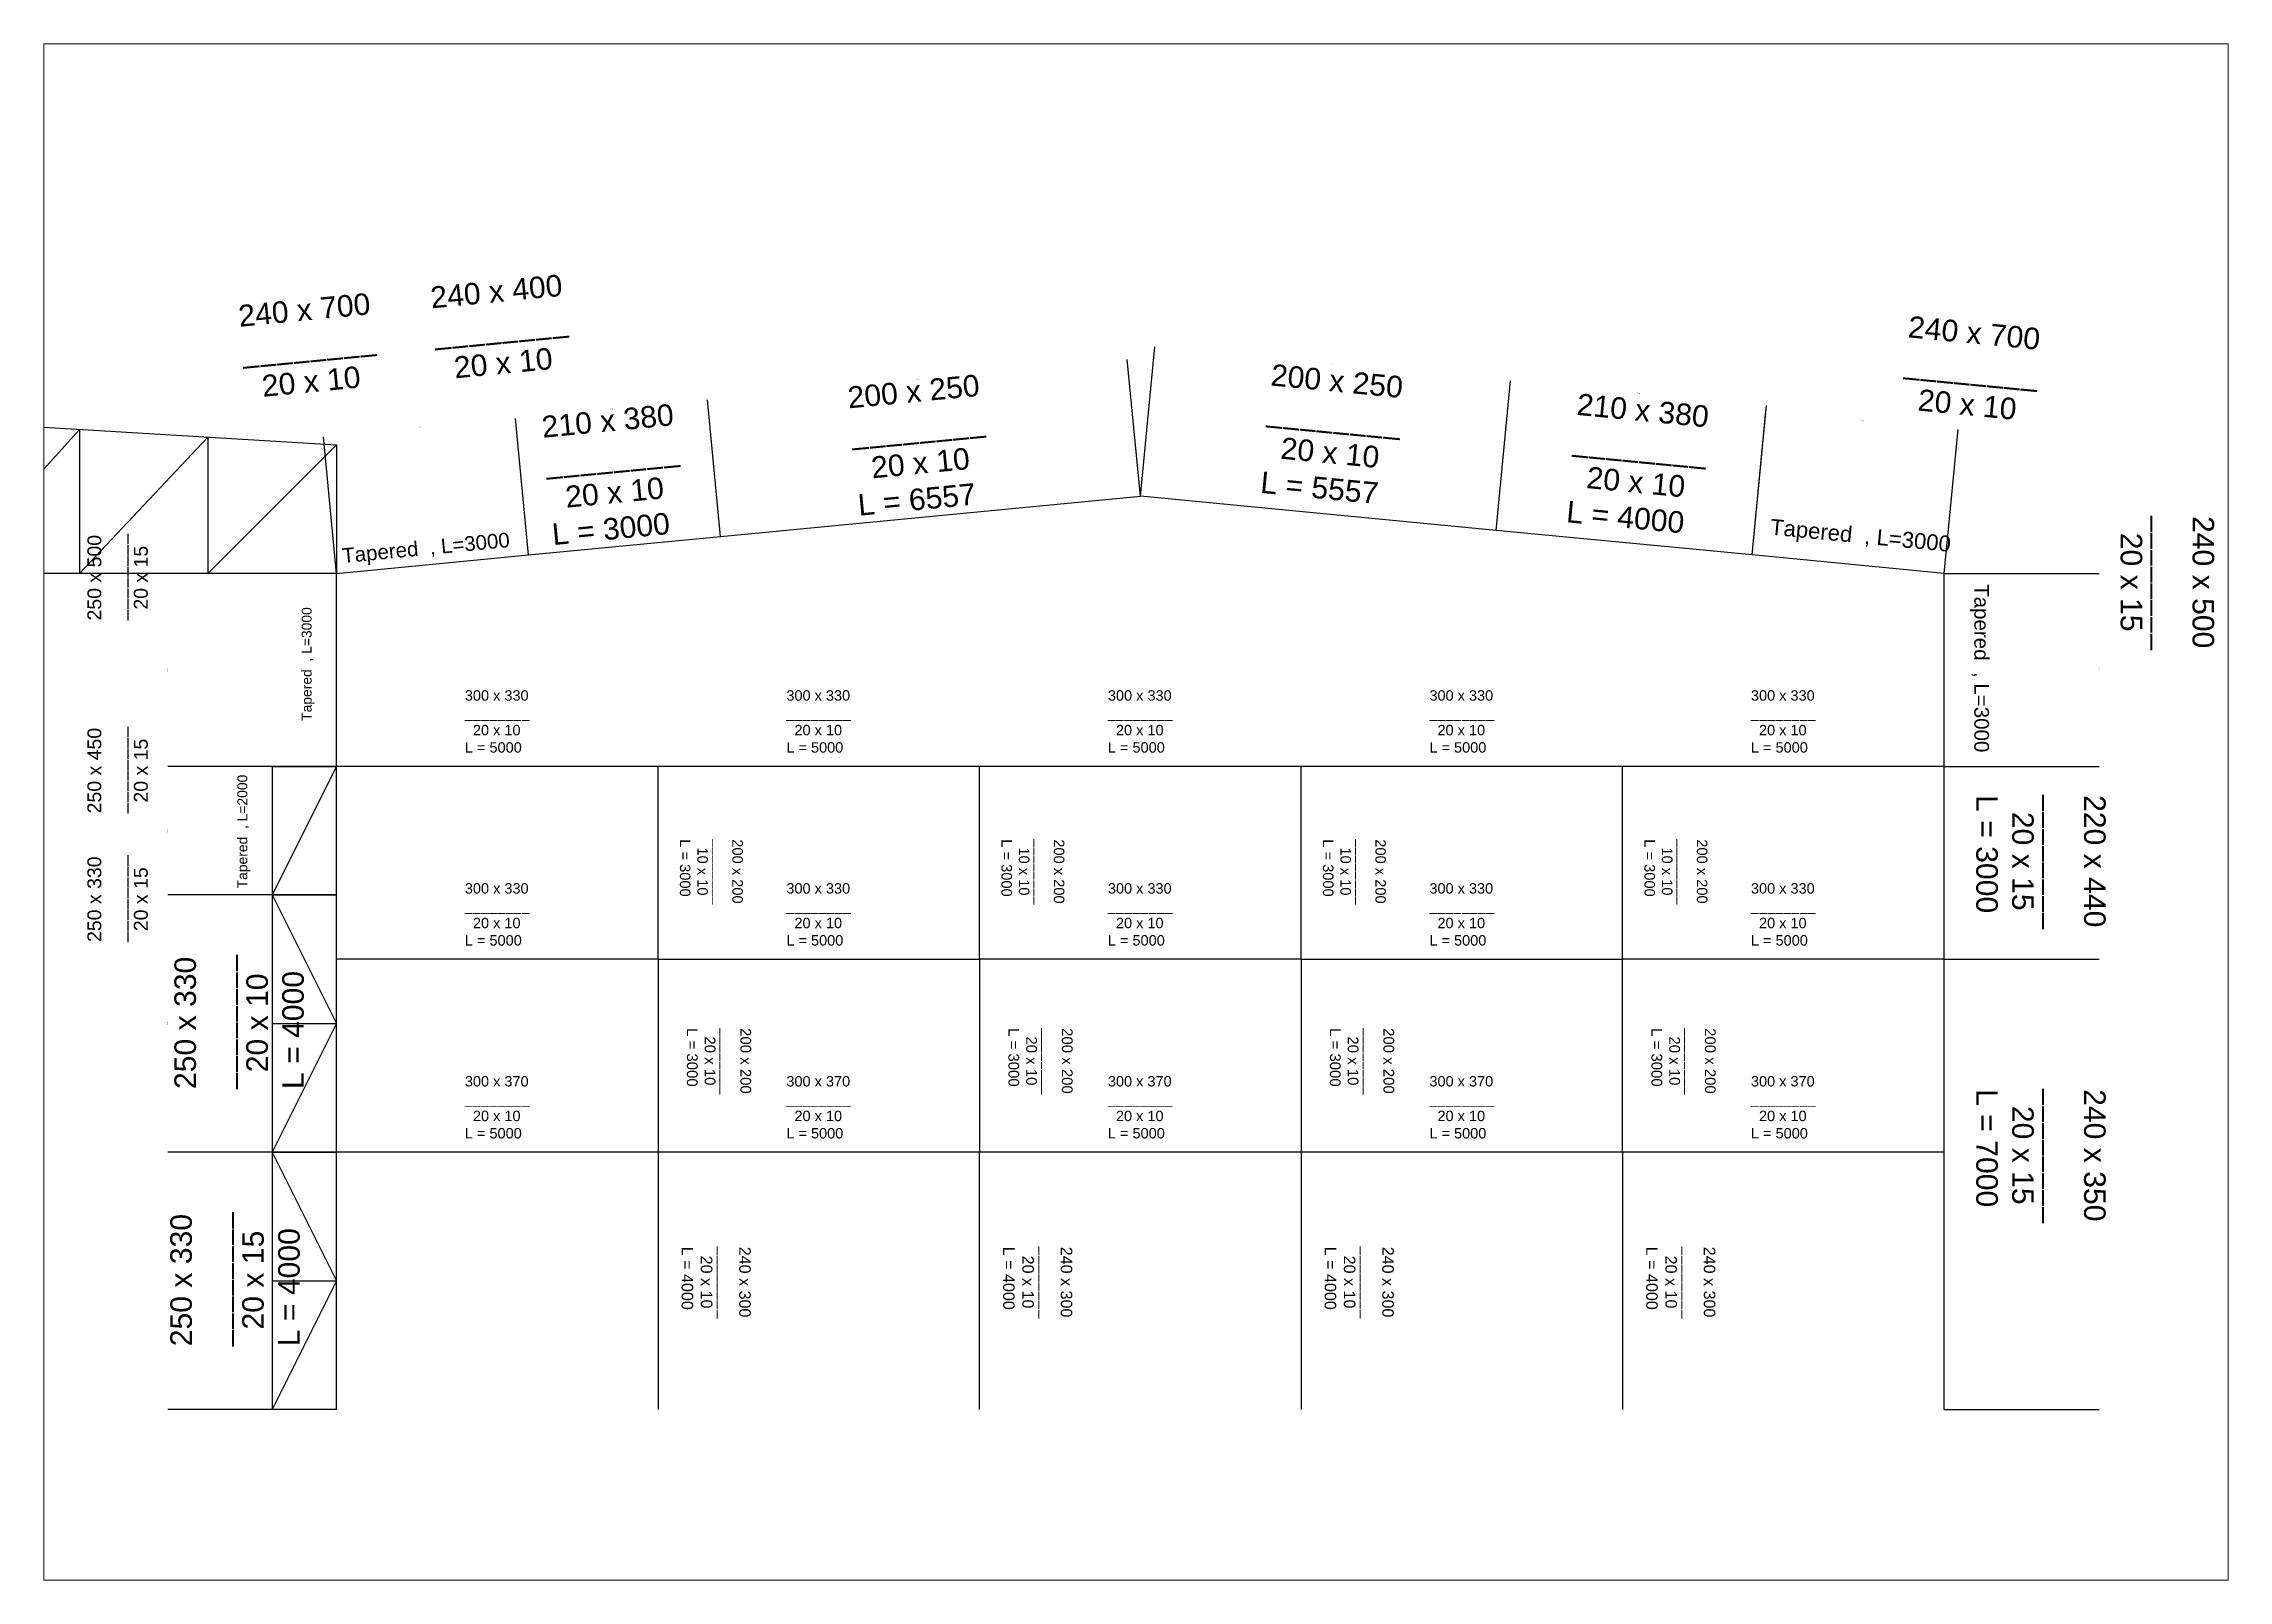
# Paper-space layout 'Layout1' of a CAD drawing. Header units: inches. Extents: x 0.1 to 16.2, y 0.2 to 11.5.
# The model-space entities are those that its viewports show. They can reach past a viewport. Long polylines and large blocks are cut down to what shows.
import ezdxf

# ---------------------------------------------------------------- set-up
doc = ezdxf.new("R2010")
doc.units = ezdxf.units.IN
doc.header["$LTSCALE"] = 100
doc.header["$MEASUREMENT"] = 0
doc.layers.add('initial layout', color=7, linetype='Continuous')
doc.layers.add('sections', color=3, linetype='Continuous')
doc.layers.add('viewports', color=7, linetype='Continuous', plot=False)
doc.styles.get("Standard").update_dxf_attribs({"font": 'arial.ttf'})
doc.dimstyles.new('section', dxfattribs={"dimtxt": 1e-05, "dimasz": 15, "dimexe": 0.0625, "dimexo": 0.0625, "dimgap": 10, "dimtad": 0, "dimtoh": 1, "dimzin": 0, "dimdsep": 46, "dimtxsty": 'Standard', "dimblk": 'OBLIQUE', "dimcen": 0.09, "dimsd1": 1, "dimsd2": 1, "dimclrd": 256, "dimclre": 256, "dimclrt": 256, "dimadec": 0, "dimazin": 0, "dimtfac": 1, "dimtofl": 0, "dimtmove": 0, "dimatfit": 3, "dimfxl": 1, "dimtfillclr": 256, "dimtolj": 1, "dimtzin": 0, "dimlwe": -1, "dimarcsym": 0})

# ---------------------------------------------------------------- blocks, each defined once
blk = doc.blocks.new('*D41')
at = {"layer": 'Defpoints', "color": 0}
for p in [(604552, 247370), (607177, 247370), (607177, 243370)]:
    blk.add_point(p, dxfattribs=at)
at = {"layer": 'sections', "transparency": 16777216}
for p, q in [((607177, 247370), (604552, 247370)), ((607177, 243370), (604552, 243370))]:
    blk.add_line(p, q, dxfattribs=at)
at = {"layer": 'sections', "transparency": 16777216, "insert": (604552, 245370), "char_height": 0.00001, "attachment_point": 5, "rotation": 90}
blk.add_mtext('\\A1;4000.00', dxfattribs=at)
blk = doc.blocks.new('_Oblique')
at = {"color": 0, "linetype": 'ByBlock', "lineweight": -2}
blk.add_line((-0.5, -0.5), (0.5, 0.5), dxfattribs=at)
blk = doc.blocks.new('*D38')
at = {"layer": 'Defpoints', "color": 0}
for p in [(609959, 258782), (610163, 256657), (607177, 256370)]:
    blk.add_point(p, dxfattribs=at)
at = {"layer": 'sections', "transparency": 16777216}
for p, q in [((610163, 256657), (609959, 258782)), ((607177, 256370), (606973, 258496))]:
    blk.add_line(p, q, dxfattribs=at)
at = {"layer": 'sections', "transparency": 16777216, "insert": (608466, 258639), "char_height": 10, "attachment_point": 5, "rotation": 5.4836}
blk.add_mtext('\\A1;3000.00', dxfattribs=at)
blk = doc.blocks.new('*D39')
at = {"layer": 'Defpoints', "color": 0}
for p in [(612946, 259069), (613150, 256944), (610163, 256657)]:
    blk.add_point(p, dxfattribs=at)
at = {"layer": 'sections', "transparency": 16777216}
for p, q in [((613150, 256944), (612946, 259069)), ((610163, 256657), (609959, 258782))]:
    blk.add_line(p, q, dxfattribs=at)
at = {"layer": 'sections', "transparency": 16777216, "insert": (611452, 258926), "char_height": 10, "attachment_point": 5, "rotation": 5.4836}
blk.add_mtext('\\A1;3000.00', dxfattribs=at)
blk = doc.blocks.new('*D40')
at = {"layer": 'Defpoints', "color": 0}
for p in [(619473, 259696), (619677, 257570), (613150, 256944)]:
    blk.add_point(p, dxfattribs=at)
at = {"layer": 'sections', "transparency": 16777216}
for p, q in [((619677, 257570), (619473, 259696)), ((613150, 256944), (612946, 259069))]:
    blk.add_line(p, q, dxfattribs=at)
at = {"layer": 'sections', "transparency": 16777216, "insert": (616209, 259382), "char_height": 10, "attachment_point": 5, "rotation": 5.4836}
blk.add_mtext('\\A1;6557.47', dxfattribs=at)
blk = doc.blocks.new('*D42')
at = {"layer": 'Defpoints', "color": 0}
for p in [(632392, 258610), (629191, 256657), (632177, 256370)]:
    blk.add_point(p, dxfattribs=at)
at = {"layer": 'sections', "transparency": 16777216}
for p, q in [((629191, 256657), (629406, 258896)), ((632177, 256370), (632392, 258610))]:
    blk.add_line(p, q, dxfattribs=at)
at = {"layer": 'sections', "transparency": 16777216, "insert": (630899, 258753), "char_height": 10, "attachment_point": 5, "rotation": 354.5164}
blk.add_mtext('\\A1;3000.00', dxfattribs=at)
blk = doc.blocks.new('*D43')
at = {"layer": 'Defpoints', "color": 0}
for p in [(625432, 259364), (625209, 257039), (629191, 256657)]:
    blk.add_point(p, dxfattribs=at)
at = {"layer": 'sections', "transparency": 16777216}
for p, q in [((625209, 257039), (625432, 259364)), ((629191, 256657), (629414, 258982))]:
    blk.add_line(p, q, dxfattribs=at)
at = {"layer": 'sections', "transparency": 16777216, "insert": (627423, 259173), "char_height": 10, "attachment_point": 5, "rotation": 354.5164}
blk.add_mtext('\\A1;4000.00', dxfattribs=at)
blk = doc.blocks.new('*D44')
at = {"layer": 'Defpoints', "color": 0}
for p in [(619900, 259896), (619677, 257570), (625209, 257039)]:
    blk.add_point(p, dxfattribs=at)
at = {"layer": 'sections', "transparency": 16777216}
for p, q in [((619677, 257570), (619900, 259896)), ((625209, 257039), (625432, 259365))]:
    blk.add_line(p, q, dxfattribs=at)
at = {"layer": 'sections', "transparency": 16777216, "insert": (622666, 259630), "char_height": 10, "attachment_point": 5, "rotation": 354.5164}
blk.add_mtext('\\A1;5557.47', dxfattribs=at)
blk = doc.blocks.new('*D45')
at = {"layer": 'Defpoints', "color": 0}
for p in [(632177, 253370), (634587, 253370), (632177, 250370)]:
    blk.add_point(p, dxfattribs=at)
at = {"layer": 'sections', "transparency": 16777216}
for p, q in [((632177, 253370), (634587, 253370)), ((632177, 250370), (634587, 250370))]:
    blk.add_line(p, q, dxfattribs=at)
at = {"layer": 'sections', "transparency": 16777216, "insert": (634587, 251870), "char_height": 10, "attachment_point": 5, "rotation": 90}
blk.add_mtext('\\A1;3000.00', dxfattribs=at)
blk = doc.blocks.new('*D46')
at = {"layer": 'Defpoints', "color": 0}
for p in [(632177, 256370), (634587, 256370), (632177, 253370)]:
    blk.add_point(p, dxfattribs=at)
at = {"layer": 'sections', "transparency": 16777216}
for p, q in [((632177, 256370), (634587, 256370)), ((632177, 253370), (634587, 253370))]:
    blk.add_line(p, q, dxfattribs=at)
at = {"layer": 'sections', "transparency": 16777216, "insert": (634587, 254870), "char_height": 10, "attachment_point": 5, "rotation": 90}
blk.add_mtext('\\A1;3000.00', dxfattribs=at)
blk = doc.blocks.new('*D47')
at = {"layer": 'Defpoints', "color": 0}
for p in [(604552, 251370), (607177, 251370), (607177, 247370)]:
    blk.add_point(p, dxfattribs=at)
at = {"layer": 'sections', "transparency": 16777216}
for p, q in [((607177, 251370), (604552, 251370)), ((607177, 247370), (604552, 247370))]:
    blk.add_line(p, q, dxfattribs=at)
at = {"layer": 'sections', "transparency": 16777216, "insert": (604552, 249370), "char_height": 10, "attachment_point": 5, "rotation": 90}
blk.add_mtext('\\A1;4000.00', dxfattribs=at)
blk = doc.blocks.new('*D48')
at = {"layer": 'Defpoints', "color": 0}
for p in [(604552, 253370), (607177, 253370), (607177, 251370)]:
    blk.add_point(p, dxfattribs=at)
at = {"layer": 'sections', "transparency": 16777216}
for p, q in [((607177, 253370), (604552, 253370)), ((607177, 251370), (604552, 251370))]:
    blk.add_line(p, q, dxfattribs=at)
at = {"layer": 'sections', "transparency": 16777216, "insert": (604552, 252370), "char_height": 10, "attachment_point": 5, "rotation": 90}
blk.add_mtext('\\A1;2000.00', dxfattribs=at)
blk = doc.blocks.new('*D49')
at = {"layer": 'Defpoints', "color": 0}
for p in [(604552, 256370), (607177, 256370), (607177, 253370)]:
    blk.add_point(p, dxfattribs=at)
at = {"layer": 'sections', "transparency": 16777216}
for p, q in [((607177, 256370), (604552, 256370)), ((607177, 253370), (604552, 253370))]:
    blk.add_line(p, q, dxfattribs=at)
at = {"layer": 'sections', "transparency": 16777216, "insert": (604552, 254870), "char_height": 10, "attachment_point": 5, "rotation": 90}
blk.add_mtext('\\A1;3000.00', dxfattribs=at)
blk = doc.blocks.new('*D51')
at = {"layer": 'Defpoints', "color": 0}
for p in [(632177, 250370), (634587, 250370), (632177, 243370)]:
    blk.add_point(p, dxfattribs=at)
at = {"layer": 'sections', "transparency": 16777216}
for p, q in [((632177, 250370), (634587, 250370)), ((632177, 243370), (634587, 243370))]:
    blk.add_line(p, q, dxfattribs=at)
at = {"layer": 'sections', "transparency": 16777216, "insert": (634587, 246870), "char_height": 10, "attachment_point": 5, "rotation": 90}
blk.add_mtext('\\A1;7000.00', dxfattribs=at)

msp = doc.modelspace()

# ---------------------------------------------------------------- linework, layer by layer
at = {"layer": 'initial layout'}
for p, q in [((587176.999, 259570.366), (607176.999, 258370.366)), ((603176.999, 258610.366), (601176.999, 256370.366)), ((603176.999, 258610.366), (603176.999, 256370.366)), ((605176.999, 258490.366), (603176.999, 256370.366)), ((605176.999, 258490.366), (605176.999, 256370.366)), ((607176.999, 258370.366), (605176.999, 256370.366)), ((607176.999, 258370.366), (607176.999, 256370.366)), ((613149.541, 256943.73), (619676.999, 257570.366)), ((625209.034, 257039.291), (619676.999, 257570.366)), ((610163.27, 256657.048), (613149.541, 256943.73)), ((629190.728, 256657.048), (625209.034, 257039.291)), ((607176.999, 256370.366), (610163.27, 256657.048)), ((632176.999, 256370.366), (629190.728, 256657.048)), ((607176.999, 256370.366), (567176.999, 256370.366)), ((607176.999, 253370.366), (607176.999, 256370.366)), ((632176.999, 253370.366), (632176.999, 256370.366)), ((606176.999, 253370.366), (607176.999, 253370.366)), ((607176.999, 253370.366), (606176.999, 251370.366)), ((606176.999, 253370.366), (606176.999, 243370.366)), ((606176.999, 253370.366), (606176.999, 243370.366)), ((607176.999, 251370.366), (607176.999, 253370.366)), ((612176.999, 253370.366), (607176.999, 253370.366)), ((612176.999, 250370.366), (612176.999, 253370.366)), ((617176.999, 253370.366), (612176.999, 253370.366)), ((617176.999, 250370.366), (617176.999, 253370.366)), ((622176.999, 253370.366), (617176.999, 253370.366)), ((622176.999, 250370.366), (622176.999, 253370.366)), ((627176.999, 253370.366), (622176.999, 253370.366)), ((627176.999, 250370.366), (627176.999, 253370.366)), ((632176.999, 253370.366), (627176.999, 253370.366)), ((632176.999, 250370.366), (632176.999, 253370.366)), ((606176.999, 251370.366), (607176.999, 251370.366)), ((606176.999, 251370.366), (607176.999, 249370.366)), ((607176.999, 247370.366), (607176.999, 251370.366)), ((612176.999, 250370.366), (607176.999, 250370.366)), ((612176.999, 250370.366), (612176.999, 247370.366)), ((612176.999, 250370.366), (612176.999, 247370.366)), ((612176.999, 250370.366), (617176.999, 250370.366)), ((617176.999, 250370.366), (617176.999, 247370.366)), ((617176.999, 250370.366), (617176.999, 247370.366)), ((622176.999, 250370.366), (617176.999, 250370.366)), ((622176.999, 250370.366), (622176.999, 247370.366)), ((622176.999, 250370.366), (622176.999, 247370.366)), ((622176.999, 250370.366), (627176.999, 250370.366)), ((632176.999, 250370.366), (627176.999, 250370.366)), ((627176.999, 247370.366), (627176.999, 250370.366)), ((632176.999, 243370.366), (632176.999, 250370.366)), ((606176.999, 249370.366), (607176.999, 249370.366)), ((607176.999, 249370.366), (606176.999, 247370.366)), ((606176.999, 247370.366), (605176.999, 247370.366)), ((606176.999, 247370.366), (607176.999, 247370.366)), ((606176.999, 247370.366), (607176.999, 245370.366)), ((607176.999, 243370.366), (607176.999, 247370.366)), ((612176.999, 247370.366), (607176.999, 247370.366)), ((612176.999, 247370.366), (612176.999, 243370.366)), ((617176.999, 247370.366), (612176.999, 247370.366)), ((617176.999, 243370.366), (617176.999, 247370.366)), ((622176.999, 247370.366), (617176.999, 247370.366)), ((622176.999, 247370.366), (622176.999, 243370.366)), ((627176.999, 247370.366), (622176.999, 247370.366)), ((632176.999, 247370.366), (627176.999, 247370.366)), ((627176.999, 247370.366), (627176.999, 243370.366)), ((606176.999, 245370.366), (607176.999, 245370.366)), ((607176.999, 245370.366), (606176.999, 243370.366))]:
    msp.add_line(p, q, dxfattribs=at)

# ---------------------------------------------------------------- texts
at = {"layer": 'sections'}
for s, height, rotation, p in [('Tapered  , L=3000', 246.10008, 354.5164096, (629462.167, 256974.898)), ('Tapered  , L=3000', 228.35228, 5.4835904, (607275.231, 256531.571)), ('Tapered  , L=3000', 228.35228, 270, (632645.485, 256203.319)), ('Tapered  , L=3000', 154.26103, 90, (606788.584, 254077.266)), ('Tapered  , L=2000', 154.26103, 90, (605788.97, 251473.06))]:
    msp.add_text(s, height=height, rotation=rotation, dxfattribs=at).set_placement(p)
at = {"layer": 'sections', "attachment_point": 1}
for s, width, gutter_width, insert, char_height, rotation in [('240 x 400\\P________\\P  20 x 10', 2043.53838, 1676.963, (608621.431, 260825.279), 335.3927, 5.4835904), ('240 x 700\\P________\\P  20 x 10', 2043.53838, 1676.963, (605635.166, 260538.534), 335.3927, 5.4835904), ('240 x 700\\P________\\P  20 x 10', 2043.53838, 1676.963, (631635.28, 260376.675), 335.3927, 354.5164096), ('200 x 250\\P________\\P  20 x 10\\PL = 5557', 2043.53838, 1676.963, (621725.632, 259627.73), 335.3927, 354.5164096), ('200 x 250\\P________\\P  20 x 10\\PL = 6557', 2043.53838, 1676.963, (615109.236, 259270.215), 335.3927, 5.4835904), ('210 x 380\\P________\\P  20 x 10\\PL = 3000', 2043.53838, 1676.963, (610352.371, 258813.556), 335.3927, 5.4835904), ('210 x 380\\P________\\P  20 x 10\\PL = 4000', 2043.53838, 1676.963, (626482.496, 259171.071), 335.3927, 354.5164096), ('240 x 500\\P________\\P  20 x 15', 2043.53838, 1676.963, (636374.704, 257263.278), 335.3927, 270), ('250 x 500\\P________\\P  20 x 15', 1320.51882, 1083.641, (603301.658, 255638.901), 216.7282, 90), ('250 x 450\\P________\\P  20 x 15', 1320.51882, 1083.641, (603301.72, 252638.901), 216.7282, 90), ('220 x 440\\P________\\P  20 x 15\\PL = 3000', 2043.53838, 1676.963, (634688.07, 252923.461), 335.3927, 270), ('200 x 200\\P________\\P  10 x 10\\PL = 3000', 993.66214, 815.417, (613494.842, 252235.89), 163.0833, 270), ('200 x 200\\P________\\P  10 x 10\\PL = 3000', 993.66214, 815.417, (618494.842, 252235.89), 163.0833, 270), ('200 x 200\\P________\\P  10 x 10\\PL = 3000', 993.66214, 815.417, (623494.842, 252235.89), 163.0833, 270), ('200 x 200\\P________\\P  10 x 10\\PL = 3000', 993.66214, 815.417, (628494.842, 252235.89), 163.0833, 270), ('250 x 330\\P________\\P  20 x 15', 1320.51882, 1083.641, (603301.72, 250638.901), 216.7282, 90), ('250 x 330\\P________\\P  20 x 10\\PL = 4000', 2043.53838, 1676.963, (604654.577, 248351.954), 335.3927, 90), ('200 x 200\\P________\\P  20 x 10\\PL = 3000', 1013.75745, 831.907, (613623.266, 249299.414), 166.3814, 270), ('200 x 200\\P________\\P  20 x 10\\PL = 3000', 1013.75745, 831.907, (618623.266, 249299.414), 166.3814, 270), ('200 x 200\\P________\\P  20 x 10\\PL = 3000', 1013.75745, 831.907, (623623.266, 249299.414), 166.3814, 270), ('200 x 200\\P________\\P  20 x 10\\PL = 3000', 1013.75745, 831.907, (628623.266, 249299.414), 166.3814, 270), ('240 x 350\\P________\\P  20 x 15\\PL = 7000', 2043.53838, 1676.963, (634688.07, 248350.794), 335.3927, 270), ('250 x 330\\P________\\P  20 x 15\\PL = 4000', 2043.53838, 1676.963, (604591.084, 244351.954), 335.3927, 90), ('240 x 300\\P________\\P  20 x 10\\PL = 4000', 1091.7391, 895.9, (613618.039, 245899.852), 179.18, 270), ('240 x 300\\P________\\P  20 x 10\\PL = 4000', 1091.7391, 895.9, (618618.039, 245899.852), 179.18, 270), ('240 x 300\\P________\\P  20 x 10\\PL = 4000', 1091.7391, 895.9, (623618.039, 245899.852), 179.18, 270), ('240 x 300\\P________\\P  20 x 10\\PL = 4000', 1091.7391, 895.9, (628618.039, 245899.852), 179.18, 270)]:
    msp.add_mtext_dynamic_manual_height_columns(s, width=width, gutter_width=gutter_width, heights=[0], dxfattribs=dict(at, insert=insert, char_height=char_height, rotation=rotation))
at = {"layer": 'sections', "char_height": 161.6327, "attachment_point": 1}
for s, insert in [('300 x 330\\P________\\P  20 x 10\\PL = 5000', (609171.777, 254553.579)), ('300 x 330\\P________\\P  20 x 10\\PL = 5000', (614171.777, 254553.579)), ('300 x 330\\P________\\P  20 x 10\\PL = 5000', (619171.777, 254553.579)), ('300 x 330\\P________\\P  20 x 10\\PL = 5000', (624171.777, 254553.579)), ('300 x 330\\P________\\P  20 x 10\\PL = 5000', (629171.777, 254553.579)), ('300 x 330\\P________\\P  20 x 10\\PL = 5000', (609171.777, 251553.579)), ('300 x 330\\P________\\P  20 x 10\\PL = 5000', (614171.777, 251553.579)), ('300 x 330\\P________\\P  20 x 10\\PL = 5000', (619171.777, 251553.579)), ('300 x 330\\P________\\P  20 x 10\\PL = 5000', (624171.777, 251553.579)), ('300 x 330\\P________\\P  20 x 10\\PL = 5000', (629171.777, 251553.579)), ('300 x 370\\P________\\P  20 x 10\\PL = 5000', (609171.777, 248553.579)), ('300 x 370\\P________\\P  20 x 10\\PL = 5000', (614171.777, 248553.579)), ('300 x 370\\P________\\P  20 x 10\\PL = 5000', (619171.777, 248553.579)), ('300 x 370\\P________\\P  20 x 10\\PL = 5000', (624171.777, 248553.579)), ('300 x 370\\P________\\P  20 x 10\\PL = 5000', (629171.777, 248553.579))]:
    msp.add_mtext_dynamic_manual_height_columns(s, width=984.82342, gutter_width=808.163, heights=[0], dxfattribs=dict(at, insert=insert))

# ---------------------------------------------------------------- dimensions: what is measured, and where the dimension line sits
at = {"layer": 'sections'}
for p1, p2, distance, picture, middle in [((625209.034, 257039.291), (619676.999, 257570.366), -2335.861, '*D44', (622666.233, 259630)), ((613149.541, 256943.73), (619676.999, 257570.366), 2135.065, '*D40', (616209.242, 259382.342)), ((629190.728, 256657.048), (625209.034, 257039.291), -2335.799, '*D43', (627423.092, 259173.279)), ((610163.27, 256657.048), (613149.541, 256943.73), 2135.002, '*D39', (611452.383, 258925.621)), ((629190.728, 256657.048), (632176.999, 256370.366), 2249.567, '*D42', (630898.834, 258752.98)), ((607176.999, 256370.366), (610163.27, 256657.048), 2134.94, '*D38', (608466.118, 258638.877))]:
    dim = msp.add_aligned_dim(p1=p1, p2=p2, distance=distance, dimstyle='section', override={"dimtxt": 10}, dxfattribs=at)
    dim.commit()
    dim.dimension.update_dxf_attribs({"geometry": picture, "text_midpoint": middle})
for base, p1, p2, picture, middle in [((604551.829, 256370.366), (607176.999, 253370.366), (607176.999, 256370.366), '*D49', (604551.829, 254870.366)), ((634587.211, 256370.366), (632176.999, 253370.366), (632176.999, 256370.366), '*D46', (634587.211, 254870.366)), ((604551.891, 253370.366), (607176.999, 251370.366), (607176.999, 253370.366), '*D48', (604551.891, 252370.366)), ((634587.148, 253370.366), (632176.999, 250370.366), (632176.999, 253370.366), '*D45', (634587.148, 251870.366)), ((604551.954, 251370.366), (607176.999, 247370.366), (607176.999, 251370.366), '*D47', (604551.954, 249370.366)), ((634587.211, 250370.366), (632176.999, 243370.366), (632176.999, 250370.366), '*D51', (634587.211, 246870.366))]:
    dim = msp.add_linear_dim(base=base, p1=p1, p2=p2, angle=90, dimstyle='section', override={"dimtxt": 10}, dxfattribs=at)
    dim.commit()
    dim.dimension.update_dxf_attribs({"geometry": picture, "text_midpoint": middle})
dim = msp.add_linear_dim(base=(604552.016, 247370.366), p1=(607176.999, 243370.366), p2=(607176.999, 247370.366), angle=90, dimstyle='section', dxfattribs=at)
dim.commit()
dim.dimension.update_dxf_attribs({"geometry": '*D41', "text_midpoint": (604552.016, 245370.366)})

psp = doc.layouts.get("Layout1")

# ---------------------------------------------------------------- viewports
at = {"layer": 'viewports', "view_target_point": (617320.715, 249054.641)}
psp.add_viewport(center=(8.163, 5.863), size=(16.168, 11.37241), view_center_point=(2288.758, 3605.799), view_height=23895.81869, dxfattribs=at)

doc.saveas('drawing.dxf')
